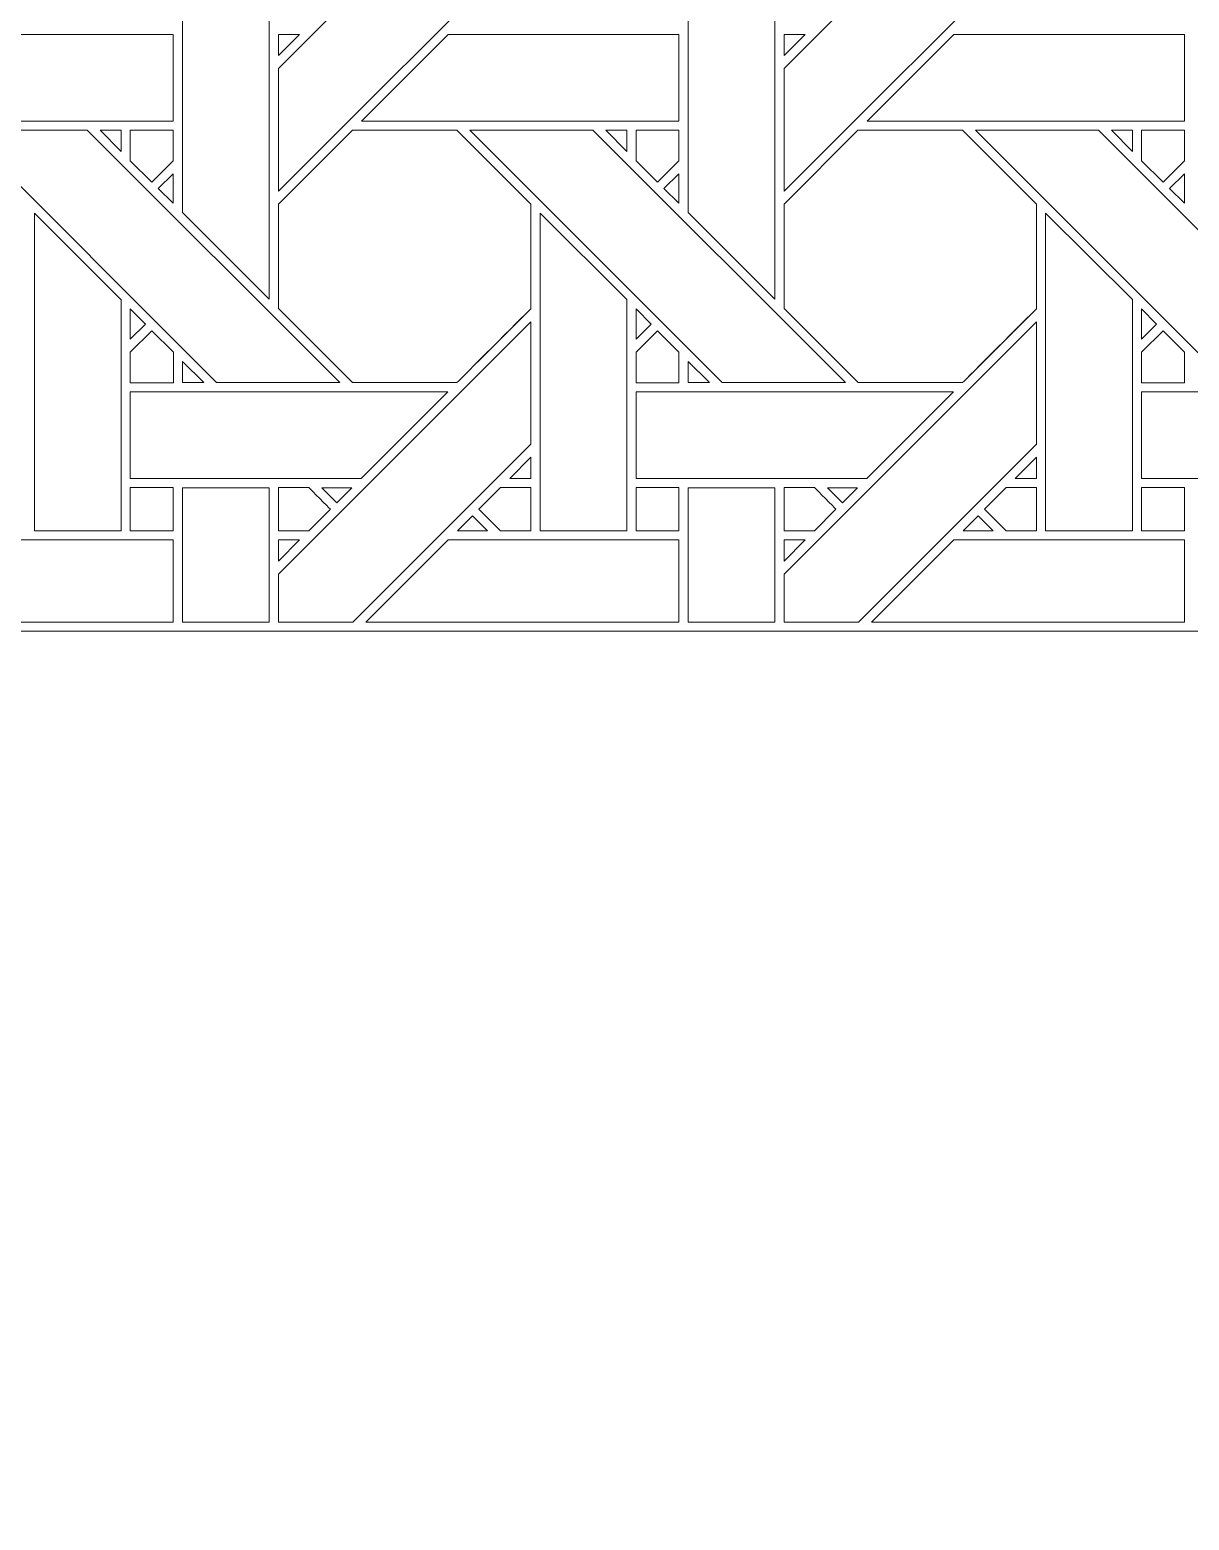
# Model space of a CAD drawing. Header units: inches. Extents: x 6.4 to 18.4, y 3.1 to 15.1.
# Drawn here: x 12.154 to 14.329, y 9.095 to 11.892 of the extents above; entities that cross this region are included whole.
import ezdxf

# ---------------------------------------------------------------- set-up
doc = ezdxf.new("R2010")
doc.units = ezdxf.units.IN
doc.header["$MEASUREMENT"] = 0
doc.layers.add('Design', color=7, linetype='Continuous', lineweight=0)

msp = doc.modelspace()

# ---------------------------------------------------------------- linework, layer by layer
at = {"layer": 'Design'}
for points, knots in [([(12.3829, 15.0948), (9.0691, 15.0948), (6.3829, 12.4085), (6.3829, 9.0948), (6.3829, 5.7811), (9.0691, 3.0948), (12.3829, 3.0948), (15.6966, 3.0948), (18.3829, 5.7811), (18.3829, 9.0948), (18.3829, 12.4085), (15.6966, 15.0948), (12.3829, 15.0948)], [0, 0, 0, 0, 1, 1, 1, 2, 2, 2, 3, 3, 3, 4, 4, 4, 4]), ([(7.399, 10.7636), (7.399, 10.7636), (7.4146, 10.7636), (7.4146, 10.7636), (7.4146, 10.7636), (7.4265, 10.7636), (7.4265, 10.7636), (7.4265, 10.7636), (17.3629, 10.7636), (17.3629, 10.7636), (17.3711, 10.7636), (17.3771, 10.7713), (17.3751, 10.7793), (17.374, 10.7838), (17.3725, 10.7889), (17.3707, 10.7944), (16.6636, 12.8699), (14.6977, 14.3629), (12.3829, 14.3629), (10.0662, 14.3629), (8.0989, 12.8675), (7.3933, 10.7893), (7.3898, 10.779), (7.3884, 10.7717), (7.3905, 10.7675), (7.3918, 10.7649), (7.3945, 10.7636), (7.399, 10.7636)], [0, 0, 0, 0, 1, 1, 1, 2, 2, 2, 3, 3, 3, 4, 4, 4, 5, 5, 5, 6, 6, 6, 7, 7, 7, 8, 8, 8, 9, 9, 9, 9]), ([(12.6204, 11.8193), (12.6204, 11.8193), (13.0941, 12.2929), (13.0941, 12.2929), (13.0941, 12.2929), (13.0941, 12.0628), (13.0941, 12.0628), (13.0941, 12.0628), (12.6204, 11.5892), (12.6204, 11.5892), (12.6204, 11.5892), (12.6204, 11.8193), (12.6204, 11.8193)], [0, 0, 0, 0, 1, 1, 1, 2, 2, 2, 3, 3, 3, 4, 4, 4, 4]), ([(13.5691, 11.8193), (13.5691, 11.8193), (14.0428, 12.2929), (14.0428, 12.2929), (14.0428, 12.2929), (14.0428, 12.0628), (14.0428, 12.0628), (14.0428, 12.0628), (13.5691, 11.5892), (13.5691, 11.5892), (13.5691, 11.5892), (13.5691, 11.8193), (13.5691, 11.8193)], [0, 0, 0, 0, 1, 1, 1, 2, 2, 2, 3, 3, 3, 4, 4, 4, 4]), ([(12.6032, 11.9814), (12.6032, 11.9814), (12.6032, 11.3863), (12.6032, 11.3863), (12.6032, 11.3863), (12.4403, 11.5492), (12.4403, 11.5492), (12.4403, 11.5492), (12.4403, 11.9814), (12.4403, 11.9814), (12.4403, 11.9814), (12.6032, 11.9814), (12.6032, 11.9814)], [0, 0, 0, 0, 1, 1, 1, 2, 2, 2, 3, 3, 3, 4, 4, 4, 4]), ([(13.552, 11.9814), (13.552, 11.9814), (13.552, 11.3863), (13.552, 11.3863), (13.552, 11.3863), (13.3891, 11.5492), (13.3891, 11.5492), (13.3891, 11.5492), (13.3891, 11.9814), (13.3891, 11.9814), (13.3891, 11.9814), (13.552, 11.9814), (13.552, 11.9814)], [0, 0, 0, 0, 1, 1, 1, 2, 2, 2, 3, 3, 3, 4, 4, 4, 4]), ([(11.8275, 11.7206), (11.8275, 11.7206), (11.9904, 11.8835), (11.9904, 11.8835), (11.9904, 11.8835), (12.4228, 11.8835), (12.4228, 11.8835), (12.4228, 11.8835), (12.4228, 11.7206), (12.4228, 11.7206), (12.4228, 11.7206), (11.8275, 11.7206), (11.8275, 11.7206)], [0, 0, 0, 0, 1, 1, 1, 2, 2, 2, 3, 3, 3, 4, 4, 4, 4]), ([(12.6602, 11.8835), (12.6602, 11.8835), (12.6204, 11.8436), (12.6204, 11.8436), (12.6204, 11.8436), (12.6204, 11.8835), (12.6204, 11.8835), (12.6204, 11.8835), (12.6602, 11.8835), (12.6602, 11.8835)], [0, 0, 0, 0, 1, 1, 1, 2, 2, 2, 3, 3, 3, 3]), ([(12.7762, 11.7207), (12.7762, 11.7207), (12.9391, 11.8835), (12.9391, 11.8835), (12.9391, 11.8835), (13.3715, 11.8835), (13.3715, 11.8835), (13.3715, 11.8835), (13.3715, 11.7207), (13.3715, 11.7207), (13.3715, 11.7207), (12.7762, 11.7207), (12.7762, 11.7207)], [0, 0, 0, 0, 1, 1, 1, 2, 2, 2, 3, 3, 3, 4, 4, 4, 4]), ([(13.609, 11.8835), (13.609, 11.8835), (13.5691, 11.8436), (13.5691, 11.8436), (13.5691, 11.8436), (13.5691, 11.8835), (13.5691, 11.8835), (13.5691, 11.8835), (13.609, 11.8835), (13.609, 11.8835)], [0, 0, 0, 0, 1, 1, 1, 2, 2, 2, 3, 3, 3, 3]), ([(13.725, 11.7207), (13.725, 11.7207), (13.8878, 11.8835), (13.8878, 11.8835), (13.8878, 11.8835), (14.3203, 11.8835), (14.3203, 11.8835), (14.3203, 11.8835), (14.3203, 11.7207), (14.3203, 11.7207), (14.3203, 11.7207), (13.725, 11.7207), (13.725, 11.7207)], [0, 0, 0, 0, 1, 1, 1, 2, 2, 2, 3, 3, 3, 4, 4, 4, 4]), ([(12.0308, 11.7035), (12.0308, 11.7035), (12.2618, 11.7035), (12.2618, 11.7035), (12.2618, 11.7035), (12.7354, 11.2299), (12.7354, 11.2299), (12.7354, 11.2299), (12.5044, 11.2299), (12.5044, 11.2299), (12.5044, 11.2299), (12.0308, 11.7035), (12.0308, 11.7035)], [0, 0, 0, 0, 1, 1, 1, 2, 2, 2, 3, 3, 3, 4, 4, 4, 4]), ([(12.3253, 11.7035), (12.3253, 11.7035), (12.3253, 11.6637), (12.3253, 11.6637), (12.3253, 11.6637), (12.2859, 11.7035), (12.2859, 11.7035), (12.2859, 11.7035), (12.3253, 11.7035), (12.3253, 11.7035)], [0, 0, 0, 0, 1, 1, 1, 2, 2, 2, 3, 3, 3, 3]), ([(12.3425, 11.7035), (12.3425, 11.7035), (12.4228, 11.7035), (12.4228, 11.7035), (12.4228, 11.7035), (12.4228, 11.6459), (12.4228, 11.6459), (12.4228, 11.6459), (12.3828, 11.606), (12.3828, 11.606), (12.3828, 11.606), (12.3425, 11.6463), (12.3425, 11.6463), (12.3425, 11.6463), (12.3425, 11.7035), (12.3425, 11.7035)], [0, 0, 0, 0, 1, 1, 1, 2, 2, 2, 3, 3, 3, 4, 4, 4, 5, 5, 5, 5]), ([(12.3828, 11.606), (12.3828, 11.606), (12.3425, 11.6463), (12.3425, 11.6463), (12.3425, 11.6463), (12.3425, 11.7035), (12.3425, 11.7035), (12.3425, 11.7035), (12.4228, 11.7035), (12.4228, 11.7035), (12.4228, 11.7035), (12.4228, 11.6459), (12.4228, 11.6459), (12.4228, 11.6459), (12.3828, 11.606), (12.3828, 11.606)], [0, 0, 0, 0, 1, 1, 1, 2, 2, 2, 3, 3, 3, 4, 4, 4, 5, 5, 5, 5]), ([(12.6204, 11.5648), (12.6204, 11.5648), (12.7591, 11.7035), (12.7591, 11.7035), (12.7591, 11.7035), (12.9553, 11.7035), (12.9553, 11.7035), (12.9553, 11.7035), (13.0941, 11.5648), (13.0941, 11.5648), (13.0941, 11.5648), (13.0941, 11.3686), (13.0941, 11.3686), (13.0763, 11.3507), (12.9643, 11.2389), (12.9553, 11.2299), (12.9553, 11.2299), (12.7596, 11.2299), (12.7596, 11.2299), (12.7596, 11.2299), (12.6204, 11.3691), (12.6204, 11.3691), (12.6204, 11.3691), (12.6204, 11.5648), (12.6204, 11.5648)], [0, 0, 0, 0, 1, 1, 1, 2, 2, 2, 3, 3, 3, 4, 4, 4, 5, 5, 5, 6, 6, 6, 7, 7, 7, 8, 8, 8, 8]), ([(12.7596, 11.2299), (12.7596, 11.2299), (12.6204, 11.3691), (12.6204, 11.3691), (12.6204, 11.3691), (12.6204, 11.5648), (12.6204, 11.5648), (12.6204, 11.5648), (12.7591, 11.7035), (12.7591, 11.7035), (12.7591, 11.7035), (12.9553, 11.7035), (12.9553, 11.7035), (12.9553, 11.7035), (13.0941, 11.5648), (13.0941, 11.5648), (13.0941, 11.5648), (13.0941, 11.3686), (13.0941, 11.3686), (13.0761, 11.3504), (12.9642, 11.2388), (12.9553, 11.2299), (12.9553, 11.2299), (12.7596, 11.2299), (12.7596, 11.2299)], [0, 0, 0, 0, 1, 1, 1, 2, 2, 2, 3, 3, 3, 4, 4, 4, 5, 5, 5, 6, 6, 6, 7, 7, 7, 8, 8, 8, 8]), ([(12.9795, 11.7035), (12.9795, 11.7035), (13.2105, 11.7035), (13.2105, 11.7035), (13.2105, 11.7035), (13.6841, 11.2299), (13.6841, 11.2299), (13.6841, 11.2299), (13.4531, 11.2299), (13.4531, 11.2299), (13.4531, 11.2299), (12.9795, 11.7035), (12.9795, 11.7035)], [0, 0, 0, 0, 1, 1, 1, 2, 2, 2, 3, 3, 3, 4, 4, 4, 4]), ([(13.2741, 11.7035), (13.2741, 11.7035), (13.2741, 11.6637), (13.2741, 11.6637), (13.2741, 11.6637), (13.2346, 11.7035), (13.2346, 11.7035), (13.2346, 11.7035), (13.2741, 11.7035), (13.2741, 11.7035)], [0, 0, 0, 0, 1, 1, 1, 2, 2, 2, 3, 3, 3, 3]), ([(13.2913, 11.7035), (13.2913, 11.7035), (13.3715, 11.7035), (13.3715, 11.7035), (13.3715, 11.7035), (13.3715, 11.6459), (13.3715, 11.6459), (13.3715, 11.6459), (13.3316, 11.606), (13.3316, 11.606), (13.3316, 11.606), (13.2913, 11.6463), (13.2913, 11.6463), (13.2913, 11.6463), (13.2913, 11.7035), (13.2913, 11.7035)], [0, 0, 0, 0, 1, 1, 1, 2, 2, 2, 3, 3, 3, 4, 4, 4, 5, 5, 5, 5]), ([(13.3316, 11.606), (13.3316, 11.606), (13.2913, 11.6463), (13.2913, 11.6463), (13.2913, 11.6463), (13.2913, 11.7035), (13.2913, 11.7035), (13.2913, 11.7035), (13.3715, 11.7035), (13.3715, 11.7035), (13.3715, 11.7035), (13.3715, 11.6459), (13.3715, 11.6459), (13.3715, 11.6459), (13.3316, 11.606), (13.3316, 11.606)], [0, 0, 0, 0, 1, 1, 1, 2, 2, 2, 3, 3, 3, 4, 4, 4, 5, 5, 5, 5]), ([(13.5691, 11.5648), (13.5691, 11.5648), (13.7078, 11.7035), (13.7078, 11.7035), (13.7078, 11.7035), (13.904, 11.7035), (13.904, 11.7035), (13.904, 11.7035), (14.0428, 11.5648), (14.0428, 11.5648), (14.0428, 11.5648), (14.0428, 11.3686), (14.0428, 11.3686), (14.025, 11.3507), (13.9131, 11.2389), (13.9041, 11.2299), (13.9041, 11.2299), (13.7084, 11.2299), (13.7084, 11.2299), (13.7084, 11.2299), (13.5691, 11.3691), (13.5691, 11.3691), (13.5691, 11.3691), (13.5691, 11.5648), (13.5691, 11.5648)], [0, 0, 0, 0, 1, 1, 1, 2, 2, 2, 3, 3, 3, 4, 4, 4, 5, 5, 5, 6, 6, 6, 7, 7, 7, 8, 8, 8, 8]), ([(13.7084, 11.2299), (13.7084, 11.2299), (13.5691, 11.3691), (13.5691, 11.3691), (13.5691, 11.3691), (13.5691, 11.5648), (13.5691, 11.5648), (13.5691, 11.5648), (13.7078, 11.7035), (13.7078, 11.7035), (13.7078, 11.7035), (13.904, 11.7035), (13.904, 11.7035), (13.904, 11.7035), (14.0428, 11.5648), (14.0428, 11.5648), (14.0428, 11.5648), (14.0428, 11.3686), (14.0428, 11.3686), (14.0244, 11.3501), (13.9126, 11.2384), (13.9041, 11.2299), (13.9041, 11.2299), (13.7084, 11.2299), (13.7084, 11.2299)], [0, 0, 0, 0, 1, 1, 1, 2, 2, 2, 3, 3, 3, 4, 4, 4, 5, 5, 5, 6, 6, 6, 7, 7, 7, 8, 8, 8, 8]), ([(13.9283, 11.7035), (13.9283, 11.7035), (14.1592, 11.7035), (14.1592, 11.7035), (14.1592, 11.7035), (14.6329, 11.2299), (14.6329, 11.2299), (14.6329, 11.2299), (14.4018, 11.2299), (14.4018, 11.2299), (14.4018, 11.2299), (13.9283, 11.7035), (13.9283, 11.7035)], [0, 0, 0, 0, 1, 1, 1, 2, 2, 2, 3, 3, 3, 4, 4, 4, 4]), ([(14.2228, 11.7035), (14.2228, 11.7035), (14.2228, 11.6637), (14.2228, 11.6637), (14.2228, 11.6637), (14.1833, 11.7035), (14.1833, 11.7035), (14.1833, 11.7035), (14.2228, 11.7035), (14.2228, 11.7035)], [0, 0, 0, 0, 1, 1, 1, 2, 2, 2, 3, 3, 3, 3]), ([(14.24, 11.7035), (14.24, 11.7035), (14.3203, 11.7035), (14.3203, 11.7035), (14.3203, 11.7035), (14.3203, 11.6459), (14.3203, 11.6459), (14.3203, 11.6459), (14.2803, 11.606), (14.2803, 11.606), (14.2803, 11.606), (14.24, 11.6463), (14.24, 11.6463), (14.24, 11.6463), (14.24, 11.7035), (14.24, 11.7035)], [0, 0, 0, 0, 1, 1, 1, 2, 2, 2, 3, 3, 3, 4, 4, 4, 5, 5, 5, 5]), ([(14.2803, 11.606), (14.2803, 11.606), (14.24, 11.6463), (14.24, 11.6463), (14.24, 11.6463), (14.24, 11.7035), (14.24, 11.7035), (14.24, 11.7035), (14.3203, 11.7035), (14.3203, 11.7035), (14.3203, 11.7035), (14.3203, 11.6459), (14.3203, 11.6459), (14.3203, 11.6459), (14.2803, 11.606), (14.2803, 11.606)], [0, 0, 0, 0, 1, 1, 1, 2, 2, 2, 3, 3, 3, 4, 4, 4, 5, 5, 5, 5]), ([(12.4228, 11.6217), (12.4228, 11.6217), (12.4228, 11.5665), (12.4228, 11.5665), (12.4228, 11.5665), (12.395, 11.5939), (12.395, 11.5939), (12.395, 11.5939), (12.4228, 11.6217), (12.4228, 11.6217)], [0, 0, 0, 0, 1, 1, 1, 2, 2, 2, 3, 3, 3, 3]), ([(13.3715, 11.6217), (13.3715, 11.6217), (13.3715, 11.5665), (13.3715, 11.5665), (13.3715, 11.5665), (13.3438, 11.5939), (13.3438, 11.5939), (13.3438, 11.5939), (13.3715, 11.6217), (13.3715, 11.6217)], [0, 0, 0, 0, 1, 1, 1, 2, 2, 2, 3, 3, 3, 3]), ([(14.3203, 11.6217), (14.3203, 11.6217), (14.3203, 11.5665), (14.3203, 11.5665), (14.3203, 11.5665), (14.2925, 11.5939), (14.2925, 11.5939), (14.2925, 11.5939), (14.3203, 11.6217), (14.3203, 11.6217)], [0, 0, 0, 0, 1, 1, 1, 2, 2, 2, 3, 3, 3, 3]), ([(12.3252, 11.3855), (12.3252, 11.3855), (12.3252, 10.9519), (12.3252, 10.9519), (12.3252, 10.9519), (12.1625, 10.9519), (12.1625, 10.9519), (12.1625, 10.9519), (12.1625, 11.5477), (12.1625, 11.5477), (12.1625, 11.5477), (12.3252, 11.3855), (12.3252, 11.3855)], [0, 0, 0, 0, 1, 1, 1, 2, 2, 2, 3, 3, 3, 4, 4, 4, 4]), ([(13.274, 11.3856), (13.274, 11.3856), (13.274, 10.9519), (13.274, 10.9519), (13.274, 10.9519), (13.1112, 10.9519), (13.1112, 10.9519), (13.1112, 10.9519), (13.1112, 11.5477), (13.1112, 11.5477), (13.1112, 11.5477), (13.274, 11.3856), (13.274, 11.3856)], [0, 0, 0, 0, 1, 1, 1, 2, 2, 2, 3, 3, 3, 4, 4, 4, 4]), ([(14.2227, 11.3856), (14.2227, 11.3856), (14.2227, 10.9519), (14.2227, 10.9519), (14.2227, 10.9519), (14.0599, 10.9519), (14.0599, 10.9519), (14.0599, 10.9519), (14.0599, 11.5477), (14.0599, 11.5477), (14.0599, 11.5477), (14.2227, 11.3856), (14.2227, 11.3856)], [0, 0, 0, 0, 1, 1, 1, 2, 2, 2, 3, 3, 3, 4, 4, 4, 4]), ([(12.3425, 11.3113), (12.3425, 11.3113), (12.3425, 11.3681), (12.3425, 11.3681), (12.3425, 11.3681), (12.3707, 11.3395), (12.3707, 11.3395), (12.3707, 11.3395), (12.3425, 11.3113), (12.3425, 11.3113)], [0, 0, 0, 0, 1, 1, 1, 2, 2, 2, 3, 3, 3, 3]), ([(13.2913, 11.3113), (13.2913, 11.3113), (13.2913, 11.3681), (13.2913, 11.3681), (13.2913, 11.3681), (13.3195, 11.3395), (13.3195, 11.3395), (13.3195, 11.3395), (13.2913, 11.3113), (13.2913, 11.3113)], [0, 0, 0, 0, 1, 1, 1, 2, 2, 2, 3, 3, 3, 3]), ([(14.24, 11.3113), (14.24, 11.3113), (14.24, 11.3681), (14.24, 11.3681), (14.24, 11.3681), (14.2682, 11.3395), (14.2682, 11.3395), (14.2682, 11.3395), (14.24, 11.3113), (14.24, 11.3113)], [0, 0, 0, 0, 1, 1, 1, 2, 2, 2, 3, 3, 3, 3]), ([(12.6204, 10.7802), (12.6204, 10.7802), (12.6204, 10.8705), (12.6204, 10.8705), (12.6204, 10.8705), (13.0941, 11.3441), (13.0941, 11.3441), (13.0941, 11.3441), (13.0941, 11.1141), (13.0941, 11.1141), (13.0941, 11.1141), (12.7602, 10.7802), (12.7602, 10.7802), (12.7602, 10.7802), (12.6204, 10.7802), (12.6204, 10.7802)], [0, 0, 0, 0, 1, 1, 1, 2, 2, 2, 3, 3, 3, 4, 4, 4, 5, 5, 5, 5]), ([(13.5691, 10.7802), (13.5691, 10.7802), (13.5691, 10.8705), (13.5691, 10.8705), (13.5691, 10.8705), (14.0428, 11.3441), (14.0428, 11.3441), (14.0428, 11.3441), (14.0428, 11.1141), (14.0428, 11.1141), (14.0428, 11.1141), (13.7089, 10.7802), (13.7089, 10.7802), (13.7089, 10.7802), (13.5691, 10.7802), (13.5691, 10.7802)], [0, 0, 0, 0, 1, 1, 1, 2, 2, 2, 3, 3, 3, 4, 4, 4, 5, 5, 5, 5]), ([(12.4232, 11.287), (12.4232, 11.287), (12.4232, 11.2297), (12.4232, 11.2297), (12.4232, 11.2297), (12.3425, 11.2297), (12.3425, 11.2297), (12.3425, 11.2297), (12.3425, 11.2869), (12.3425, 11.2869), (12.3425, 11.2869), (12.3829, 11.3273), (12.3829, 11.3273), (12.3829, 11.3273), (12.4232, 11.287), (12.4232, 11.287)], [0, 0, 0, 0, 1, 1, 1, 2, 2, 2, 3, 3, 3, 4, 4, 4, 5, 5, 5, 5]), ([(12.3829, 11.3273), (12.3829, 11.3273), (12.4232, 11.287), (12.4232, 11.287), (12.4232, 11.287), (12.4232, 11.2297), (12.4232, 11.2297), (12.4232, 11.2297), (12.3425, 11.2297), (12.3425, 11.2297), (12.3425, 11.2297), (12.3425, 11.2869), (12.3425, 11.2869), (12.3425, 11.2869), (12.3829, 11.3273), (12.3829, 11.3273)], [0, 0, 0, 0, 1, 1, 1, 2, 2, 2, 3, 3, 3, 4, 4, 4, 5, 5, 5, 5]), ([(13.3719, 11.287), (13.3719, 11.287), (13.3719, 11.2297), (13.3719, 11.2297), (13.3719, 11.2297), (13.2913, 11.2297), (13.2913, 11.2297), (13.2913, 11.2297), (13.2913, 11.2869), (13.2913, 11.2869), (13.2913, 11.2869), (13.3316, 11.3273), (13.3316, 11.3273), (13.3316, 11.3273), (13.3719, 11.287), (13.3719, 11.287)], [0, 0, 0, 0, 1, 1, 1, 2, 2, 2, 3, 3, 3, 4, 4, 4, 5, 5, 5, 5]), ([(13.3316, 11.3273), (13.3316, 11.3273), (13.3719, 11.287), (13.3719, 11.287), (13.3719, 11.287), (13.3719, 11.2297), (13.3719, 11.2297), (13.3719, 11.2297), (13.2913, 11.2297), (13.2913, 11.2297), (13.2913, 11.2297), (13.2913, 11.2869), (13.2913, 11.2869), (13.2913, 11.2869), (13.3316, 11.3273), (13.3316, 11.3273)], [0, 0, 0, 0, 1, 1, 1, 2, 2, 2, 3, 3, 3, 4, 4, 4, 5, 5, 5, 5]), ([(14.3207, 11.287), (14.3207, 11.287), (14.3207, 11.2297), (14.3207, 11.2297), (14.3207, 11.2297), (14.24, 11.2297), (14.24, 11.2297), (14.24, 11.2297), (14.24, 11.2869), (14.24, 11.2869), (14.24, 11.2869), (14.2803, 11.3273), (14.2803, 11.3273), (14.2803, 11.3273), (14.3207, 11.287), (14.3207, 11.287)], [0, 0, 0, 0, 1, 1, 1, 2, 2, 2, 3, 3, 3, 4, 4, 4, 5, 5, 5, 5]), ([(14.24, 11.2869), (14.24, 11.2869), (14.2803, 11.3273), (14.2803, 11.3273), (14.2803, 11.3273), (14.3207, 11.287), (14.3207, 11.287), (14.3207, 11.287), (14.3207, 11.2297), (14.3207, 11.2297), (14.3207, 11.2297), (14.24, 11.2297), (14.24, 11.2297), (14.24, 11.2297), (14.24, 11.2869), (14.24, 11.2869)], [0, 0, 0, 0, 1, 1, 1, 2, 2, 2, 3, 3, 3, 4, 4, 4, 5, 5, 5, 5]), ([(12.4802, 11.2299), (12.4802, 11.2299), (12.4405, 11.2299), (12.4405, 11.2299), (12.4405, 11.2299), (12.4405, 11.2697), (12.4405, 11.2697), (12.4405, 11.2697), (12.4802, 11.2299), (12.4802, 11.2299)], [0, 0, 0, 0, 1, 1, 1, 2, 2, 2, 3, 3, 3, 3]), ([(13.4289, 11.2299), (13.4289, 11.2299), (13.3892, 11.2299), (13.3892, 11.2299), (13.3892, 11.2299), (13.3892, 11.2697), (13.3892, 11.2697), (13.3892, 11.2697), (13.4289, 11.2299), (13.4289, 11.2299)], [0, 0, 0, 0, 1, 1, 1, 2, 2, 2, 3, 3, 3, 3]), ([(12.3425, 11.0499), (12.3425, 11.0499), (12.3425, 11.2126), (12.3425, 11.2126), (12.3425, 11.2126), (12.9383, 11.2126), (12.9383, 11.2126), (12.9383, 11.2126), (12.7755, 11.0499), (12.7755, 11.0499), (12.7755, 11.0499), (12.3425, 11.0499), (12.3425, 11.0499)], [0, 0, 0, 0, 1, 1, 1, 2, 2, 2, 3, 3, 3, 4, 4, 4, 4]), ([(13.2913, 11.0499), (13.2913, 11.0499), (13.2913, 11.2126), (13.2913, 11.2126), (13.2913, 11.2126), (13.887, 11.2126), (13.887, 11.2126), (13.887, 11.2126), (13.7242, 11.0499), (13.7242, 11.0499), (13.7242, 11.0499), (13.2913, 11.0499), (13.2913, 11.0499)], [0, 0, 0, 0, 1, 1, 1, 2, 2, 2, 3, 3, 3, 4, 4, 4, 4]), ([(14.24, 11.0499), (14.24, 11.0499), (14.24, 11.2126), (14.24, 11.2126), (14.24, 11.2126), (14.8357, 11.2126), (14.8357, 11.2126), (14.8357, 11.2126), (14.673, 11.0499), (14.673, 11.0499), (14.673, 11.0499), (14.24, 11.0499), (14.24, 11.0499)], [0, 0, 0, 0, 1, 1, 1, 2, 2, 2, 3, 3, 3, 4, 4, 4, 4]), ([(13.0543, 11.0499), (13.0543, 11.0499), (13.0941, 11.0897), (13.0941, 11.0897), (13.0941, 11.0897), (13.0941, 11.0499), (13.0941, 11.0499), (13.0941, 11.0499), (13.0543, 11.0499), (13.0543, 11.0499)], [0, 0, 0, 0, 1, 1, 1, 2, 2, 2, 3, 3, 3, 3]), ([(14.003, 11.0499), (14.003, 11.0499), (14.0428, 11.0897), (14.0428, 11.0897), (14.0428, 11.0897), (14.0428, 11.0499), (14.0428, 11.0499), (14.0428, 11.0499), (14.003, 11.0499), (14.003, 11.0499)], [0, 0, 0, 0, 1, 1, 1, 2, 2, 2, 3, 3, 3, 3]), ([(12.4228, 11.0327), (12.4228, 11.0327), (12.4228, 10.9519), (12.4228, 10.9519), (12.4228, 10.9519), (12.3425, 10.9519), (12.3425, 10.9519), (12.3425, 10.9519), (12.3425, 11.0327), (12.3425, 11.0327), (12.3425, 11.0327), (12.4228, 11.0327), (12.4228, 11.0327)], [0, 0, 0, 0, 1, 1, 1, 2, 2, 2, 3, 3, 3, 4, 4, 4, 4]), ([(12.3425, 11.0327), (12.3425, 11.0327), (12.4228, 11.0327), (12.4228, 11.0327), (12.4228, 11.0327), (12.4228, 10.9519), (12.4228, 10.9519), (12.4228, 10.9519), (12.3425, 10.9519), (12.3425, 10.9519), (12.3425, 10.9519), (12.3425, 11.0327), (12.3425, 11.0327)], [0, 0, 0, 0, 1, 1, 1, 2, 2, 2, 3, 3, 3, 4, 4, 4, 4]), ([(12.6032, 10.7802), (12.6032, 10.7802), (12.4403, 10.7802), (12.4403, 10.7802), (12.4403, 10.7802), (12.4403, 11.0326), (12.4403, 11.0326), (12.4403, 11.0326), (12.6032, 11.0326), (12.6032, 11.0326), (12.6032, 11.0326), (12.6032, 10.7802), (12.6032, 10.7802)], [0, 0, 0, 0, 1, 1, 1, 2, 2, 2, 3, 3, 3, 4, 4, 4, 4]), ([(12.6204, 11.0327), (12.6204, 11.0327), (12.6775, 11.0327), (12.6775, 11.0327), (12.6826, 11.0276), (12.7134, 10.9967), (12.7178, 10.9923), (12.7178, 10.9923), (12.6774, 10.9519), (12.6774, 10.9519), (12.6774, 10.9519), (12.6204, 10.9519), (12.6204, 10.9519), (12.6204, 10.9519), (12.6204, 11.0327), (12.6204, 11.0327)], [0, 0, 0, 0, 1, 1, 1, 2, 2, 2, 3, 3, 3, 4, 4, 4, 5, 5, 5, 5]), ([(12.6204, 11.0327), (12.6204, 11.0327), (12.6775, 11.0327), (12.6775, 11.0327), (12.6828, 11.0274), (12.7136, 10.9965), (12.7178, 10.9923), (12.7178, 10.9923), (12.6774, 10.9519), (12.6774, 10.9519), (12.6774, 10.9519), (12.6204, 10.9519), (12.6204, 10.9519), (12.6204, 10.9519), (12.6204, 11.0327), (12.6204, 11.0327)], [0, 0, 0, 0, 1, 1, 1, 2, 2, 2, 3, 3, 3, 4, 4, 4, 5, 5, 5, 5]), ([(12.7583, 11.0326), (12.7583, 11.0326), (12.73, 11.0045), (12.73, 11.0045), (12.73, 11.0045), (12.7018, 11.0326), (12.7018, 11.0326), (12.7018, 11.0326), (12.7583, 11.0326), (12.7583, 11.0326)], [0, 0, 0, 0, 1, 1, 1, 2, 2, 2, 3, 3, 3, 3]), ([(12.9966, 10.9923), (12.9966, 10.9923), (13.037, 11.0327), (13.037, 11.0327), (13.037, 11.0327), (13.0941, 11.0327), (13.0941, 11.0327), (13.0941, 11.0327), (13.0941, 10.9519), (13.0941, 10.9519), (13.0941, 10.9519), (13.037, 10.9519), (13.037, 10.9519), (13.037, 10.9519), (12.9966, 10.9923), (12.9966, 10.9923)], [0, 0, 0, 0, 1, 1, 1, 2, 2, 2, 3, 3, 3, 4, 4, 4, 5, 5, 5, 5]), ([(12.9966, 10.9923), (12.9966, 10.9923), (13.037, 11.0327), (13.037, 11.0327), (13.037, 11.0327), (13.0941, 11.0327), (13.0941, 11.0327), (13.0941, 11.0327), (13.0941, 10.9519), (13.0941, 10.9519), (13.0941, 10.9519), (13.037, 10.9519), (13.037, 10.9519), (13.037, 10.9519), (12.9966, 10.9923), (12.9966, 10.9923)], [0, 0, 0, 0, 1, 1, 1, 2, 2, 2, 3, 3, 3, 4, 4, 4, 5, 5, 5, 5]), ([(13.3715, 11.0327), (13.3715, 11.0327), (13.3715, 10.9519), (13.3715, 10.9519), (13.3715, 10.9519), (13.2913, 10.9519), (13.2913, 10.9519), (13.2913, 10.9519), (13.2913, 11.0327), (13.2913, 11.0327), (13.2913, 11.0327), (13.3715, 11.0327), (13.3715, 11.0327)], [0, 0, 0, 0, 1, 1, 1, 2, 2, 2, 3, 3, 3, 4, 4, 4, 4]), ([(13.2913, 11.0327), (13.2913, 11.0327), (13.3715, 11.0327), (13.3715, 11.0327), (13.3715, 11.0327), (13.3715, 10.9519), (13.3715, 10.9519), (13.3715, 10.9519), (13.2913, 10.9519), (13.2913, 10.9519), (13.2913, 10.9519), (13.2913, 11.0327), (13.2913, 11.0327)], [0, 0, 0, 0, 1, 1, 1, 2, 2, 2, 3, 3, 3, 4, 4, 4, 4]), ([(13.552, 10.7802), (13.552, 10.7802), (13.3891, 10.7802), (13.3891, 10.7802), (13.3891, 10.7802), (13.3891, 11.0326), (13.3891, 11.0326), (13.3891, 11.0326), (13.552, 11.0326), (13.552, 11.0326), (13.552, 11.0326), (13.552, 10.7802), (13.552, 10.7802)], [0, 0, 0, 0, 1, 1, 1, 2, 2, 2, 3, 3, 3, 4, 4, 4, 4]), ([(13.5691, 11.0327), (13.5691, 11.0327), (13.6262, 11.0327), (13.6262, 11.0327), (13.6313, 11.0276), (13.6621, 10.9967), (13.6665, 10.9923), (13.6665, 10.9923), (13.6261, 10.9519), (13.6261, 10.9519), (13.6261, 10.9519), (13.5691, 10.9519), (13.5691, 10.9519), (13.5691, 10.9519), (13.5691, 11.0327), (13.5691, 11.0327)], [0, 0, 0, 0, 1, 1, 1, 2, 2, 2, 3, 3, 3, 4, 4, 4, 5, 5, 5, 5]), ([(13.5691, 10.9519), (13.5691, 10.9519), (13.5691, 11.0327), (13.5691, 11.0327), (13.5691, 11.0327), (13.6262, 11.0327), (13.6262, 11.0327), (13.6313, 11.0276), (13.6621, 10.9967), (13.6665, 10.9923), (13.6665, 10.9923), (13.6261, 10.9519), (13.6261, 10.9519), (13.6261, 10.9519), (13.5691, 10.9519), (13.5691, 10.9519)], [0, 0, 0, 0, 1, 1, 1, 2, 2, 2, 3, 3, 3, 4, 4, 4, 5, 5, 5, 5]), ([(13.6505, 11.0326), (13.6505, 11.0326), (13.707, 11.0326), (13.707, 11.0326), (13.707, 11.0326), (13.6787, 11.0045), (13.6787, 11.0045), (13.6787, 11.0045), (13.6505, 11.0326), (13.6505, 11.0326)], [0, 0, 0, 0, 1, 1, 1, 2, 2, 2, 3, 3, 3, 3]), ([(13.9453, 10.9923), (13.9453, 10.9923), (13.9858, 11.0327), (13.9858, 11.0327), (13.9858, 11.0327), (14.0428, 11.0327), (14.0428, 11.0327), (14.0428, 11.0327), (14.0428, 10.9519), (14.0428, 10.9519), (14.0428, 10.9519), (13.9857, 10.9519), (13.9857, 10.9519), (13.9857, 10.9519), (13.9453, 10.9923), (13.9453, 10.9923)], [0, 0, 0, 0, 1, 1, 1, 2, 2, 2, 3, 3, 3, 4, 4, 4, 5, 5, 5, 5]), ([(13.9453, 10.9923), (13.9453, 10.9923), (13.9858, 11.0327), (13.9858, 11.0327), (13.9858, 11.0327), (14.0428, 11.0327), (14.0428, 11.0327), (14.0428, 11.0327), (14.0428, 10.9519), (14.0428, 10.9519), (14.0428, 10.9519), (13.9857, 10.9519), (13.9857, 10.9519), (13.9857, 10.9519), (13.9453, 10.9923), (13.9453, 10.9923)], [0, 0, 0, 0, 1, 1, 1, 2, 2, 2, 3, 3, 3, 4, 4, 4, 5, 5, 5, 5]), ([(14.3203, 11.0327), (14.3203, 11.0327), (14.3203, 10.9519), (14.3203, 10.9519), (14.3203, 10.9519), (14.24, 10.9519), (14.24, 10.9519), (14.24, 10.9519), (14.24, 11.0327), (14.24, 11.0327), (14.24, 11.0327), (14.3203, 11.0327), (14.3203, 11.0327)], [0, 0, 0, 0, 1, 1, 1, 2, 2, 2, 3, 3, 3, 4, 4, 4, 4]), ([(14.3203, 10.9519), (14.3203, 10.9519), (14.24, 10.9519), (14.24, 10.9519), (14.24, 10.9519), (14.24, 11.0327), (14.24, 11.0327), (14.24, 11.0327), (14.3203, 11.0327), (14.3203, 11.0327), (14.3203, 11.0327), (14.3203, 10.9519), (14.3203, 10.9519)], [0, 0, 0, 0, 1, 1, 1, 2, 2, 2, 3, 3, 3, 4, 4, 4, 4]), ([(13.0127, 10.9519), (13.0127, 10.9519), (12.9562, 10.9519), (12.9562, 10.9519), (12.9562, 10.9519), (12.9845, 10.9801), (12.9845, 10.9801), (12.9845, 10.9801), (13.0127, 10.9519), (13.0127, 10.9519)], [0, 0, 0, 0, 1, 1, 1, 2, 2, 2, 3, 3, 3, 3]), ([(13.9615, 10.9519), (13.9615, 10.9519), (13.905, 10.9519), (13.905, 10.9519), (13.905, 10.9519), (13.9332, 10.9801), (13.9332, 10.9801), (13.9332, 10.9801), (13.9615, 10.9519), (13.9615, 10.9519)], [0, 0, 0, 0, 1, 1, 1, 2, 2, 2, 3, 3, 3, 3]), ([(12.4228, 10.7802), (12.4228, 10.7802), (11.8358, 10.7802), (11.8358, 10.7802), (11.8358, 10.7802), (11.9904, 10.9347), (11.9904, 10.9347), (11.9904, 10.9347), (12.4228, 10.9347), (12.4228, 10.9347), (12.4228, 10.9347), (12.4228, 10.7802), (12.4228, 10.7802)], [0, 0, 0, 0, 1, 1, 1, 2, 2, 2, 3, 3, 3, 4, 4, 4, 4]), ([(12.6602, 10.9347), (12.6602, 10.9347), (12.6204, 10.8949), (12.6204, 10.8949), (12.6204, 10.8949), (12.6204, 10.9347), (12.6204, 10.9347), (12.6204, 10.9347), (12.6602, 10.9347), (12.6602, 10.9347)], [0, 0, 0, 0, 1, 1, 1, 2, 2, 2, 3, 3, 3, 3]), ([(13.3715, 10.7802), (13.3715, 10.7802), (12.7846, 10.7802), (12.7846, 10.7802), (12.7846, 10.7802), (12.9391, 10.9347), (12.9391, 10.9347), (12.9391, 10.9347), (13.3715, 10.9347), (13.3715, 10.9347), (13.3715, 10.9347), (13.3715, 10.7802), (13.3715, 10.7802)], [0, 0, 0, 0, 1, 1, 1, 2, 2, 2, 3, 3, 3, 4, 4, 4, 4]), ([(13.609, 10.9347), (13.609, 10.9347), (13.5691, 10.8949), (13.5691, 10.8949), (13.5691, 10.8949), (13.5691, 10.9347), (13.5691, 10.9347), (13.5691, 10.9347), (13.609, 10.9347), (13.609, 10.9347)], [0, 0, 0, 0, 1, 1, 1, 2, 2, 2, 3, 3, 3, 3]), ([(14.3203, 10.7802), (14.3203, 10.7802), (13.7333, 10.7802), (13.7333, 10.7802), (13.7333, 10.7802), (13.8878, 10.9347), (13.8878, 10.9347), (13.8878, 10.9347), (14.3203, 10.9347), (14.3203, 10.9347), (14.3203, 10.9347), (14.3203, 10.7802), (14.3203, 10.7802)], [0, 0, 0, 0, 1, 1, 1, 2, 2, 2, 3, 3, 3, 4, 4, 4, 4])]:
    msp.add_open_spline(points, degree=3, knots=knots, dxfattribs=at)

doc.saveas('drawing.dxf')
